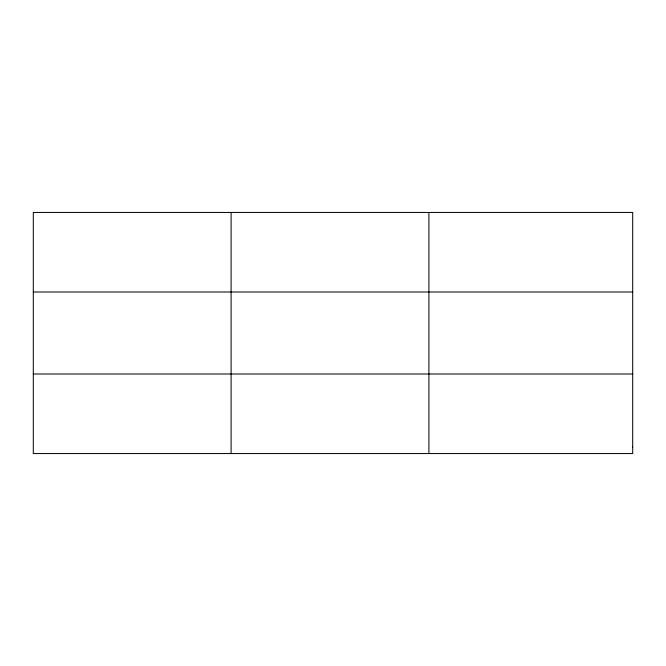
<?xml version="1.0" encoding="UTF-8"?>
<svg xmlns="http://www.w3.org/2000/svg" width="666" height="666" viewBox="0 0 666 666"><rect width="100%" height="100%" fill="white"/><g stroke="black" fill="none" stroke-linecap="round" stroke-linejoin="round"><path stroke-width="1" d="M231.102 453.554L231.102 212.446M428.904 453.554L428.904 212.446M33.3 292.008L632.7 292.008M33.3 373.992L632.7 373.992M632.7 446.928L632.7 453.554L33.3 453.554L33.3 212.446L632.7 212.446L632.7 446.928"/></g></svg>
